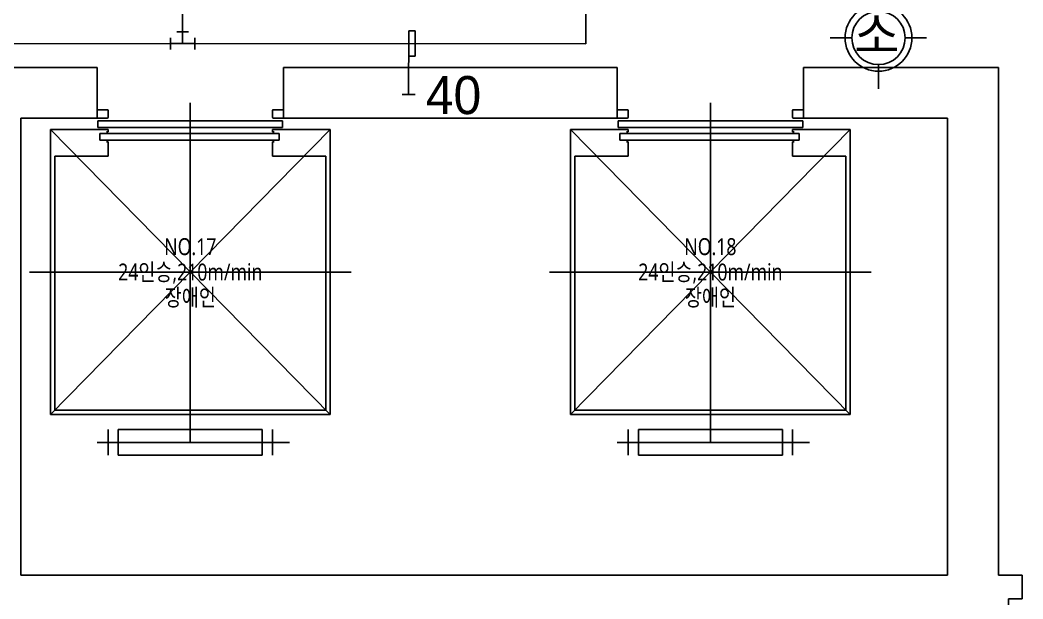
# Model space of a CAD drawing. Header units: millimetres. Extents: x 238075 to 303070, y -258150 to -205841.
# Drawn here: x 259558 to 265478, y -235901 to -232482 of the extents above; entities that cross this region are included whole.
import ezdxf
from ezdxf.enums import TextEntityAlignment as Align

# ---------------------------------------------------------------- set-up
doc = ezdxf.new("R2010")
doc.units = ezdxf.units.MM
doc.header["$LTSCALE"] = 200
for name, color, linetype in [('-소화(SP가지관)', 3, 'Continuous'), ('L4', 4, 'Continuous'), ('TEX', 3, 'Continuous'), ('소화기', 7, 'Continuous'), ('아파트', 253, 'Continuous')]:
    doc.layers.add(name, color=color, linetype=linetype)
doc.styles.add('GHS1', font='Gulim.ttf')
doc.styles.add('돋움', font='Dotum.ttf')
doc.styles.add('맑은 고딕', font='malgun.ttf', dxfattribs={"width": 0.8})

# ---------------------------------------------------------------- blocks, each defined once
blk = doc.blocks.new('A$C62BB4109')
at = {"layer": '소화기', "color": 1}
for p, q in [((1143, 2292), (1143, 1836)), ((513, 1206), (0, 1206)), ((2276, 1206), (1773, 1206)), ((1143, 576), (1143, 0))]:
    blk.add_line(p, q, dxfattribs=at)
for radius in [788, 630]:
    blk.add_circle((1143, 1206), radius, dxfattribs=at)
at = {"layer": '소화기', "style": 'GHS1'}
blk.add_text('소', height=850, dxfattribs=at).set_placement((569, 853))
blk = doc.blocks.new('A$C1978247E')
at = {"color": 0}
for p, q in [((-45.1, 90), (45.1, 90)), ((0, 0), (0, 90)), ((-93.8, -45.1), (-93.8, 45.1)), ((93.8, 0), (-93.8, 0)), ((93.8, -45.1), (93.8, 45.1))]:
    blk.add_line(p, q, dxfattribs=at)
blk = doc.blocks.new('A$C78BA73EA')
for p, q in [((0.5, 5), (0.5, 0)), ((1, 5), (0.5, 5)), ((1, 5), (1, 3)), ((1, 3), (0.5, 3)), ((1, 0), (0, 0))]:
    blk.add_line(p, q)

msp = doc.modelspace()

# ---------------------------------------------------------------- linework, layer by layer
at = {"layer": '-소화(SP가지관)'}
for p, q in [((260517.5, -232620.8, 54985.4), (260517.5, -232308.7, 54985.4)), ((262897.4, -232385.2, 54985.4), (262897.4, -232621.3, 54985.4)), ((262897.4, -232621.3, 54985.4), (254234.2, -232619.6, 54985.4))]:
    msp.add_line(p, q, dxfattribs=at)
at = {"layer": 'L4'}
for p, q in [((260012.6, -232761.2, 54985.4), (256212.6, -232761.2, 54985.4)), ((260012.6, -232761.2, 54985.4), (260012.6, -233061.2, 54985.4)), ((263082.6, -232761.2, 54985.4), (261112.6, -232761.2, 54985.4)), ((261112.6, -232761.2, 54985.4), (261112.6, -233061.2, 54985.4)), ((263082.6, -233061.2, 54985.4), (263082.6, -232761.2, 54985.4)), ((265332.6, -232761.2, 54985.4), (264182.6, -232761.2, 54985.4)), ((264182.6, -233061.2, 54985.4), (264182.6, -232761.2, 54985.4)), ((265332.6, -235761.2, 54985.4), (265332.6, -232761.2, 54985.4)), ((260562.6, -234970.2, 0), (260562.6, -232970.2, 0)), ((263632.6, -234970.2, 0), (263632.6, -232970.2, 0)), ((260012.6, -233061.2, 54985.4), (259562.6, -233061.2, 54985.4)), ((259562.6, -233061.2, 54985.4), (259562.6, -235761.2, 54985.4)), ((260072.6, -233011.2, 0), (260012.6, -233011.2, 0)), ((260072.6, -233061.2, 0), (260012.6, -233061.2, 0)), ((260077.6, -233016.2, 0), (260077.6, -233056.2, 0)), ((261047.6, -233016.2, 0), (261047.6, -233056.2, 0)), ((261052.6, -233011.2, 0), (261112.6, -233011.2, 0)), ((261052.6, -233061.2, 0), (261112.6, -233061.2, 0)), ((263082.6, -233061.2, 54985.4), (261112.6, -233061.2, 54985.4)), ((263142.6, -233011.2, 0), (263082.6, -233011.2, 0)), ((263142.6, -233061.2, 0), (263082.6, -233061.2, 0)), ((263147.6, -233016.2, 0), (263147.6, -233056.2, 0)), ((264117.6, -233016.2, 0), (264117.6, -233056.2, 0)), ((264122.6, -233011.2, 0), (264182.6, -233011.2, 0)), ((264122.6, -233061.2, 0), (264182.6, -233061.2, 0)), ((265032.6, -233061.2, 54985.4), (264182.6, -233061.2, 54985.4)), ((265032.6, -235761.2, 54985.4), (265032.6, -233061.2, 54985.4)), ((259737.6, -234811.2, 0), (261387.6, -233129.2, 0)), ((261387.6, -234811.2, 0), (259737.6, -233129.2, 0)), ((259737.6, -234811.2, 0), (259737.6, -233129.2, 0)), ((259737.6, -233129.2, 0), (260077.6, -233129.2, 0)), ((260017.6, -233116.2, 0), (260017.6, -233076.2, 0)), ((260017.6, -233076.2, 0), (261107.6, -233076.2, 0)), ((261107.6, -233116.2, 0), (260017.6, -233116.2, 0)), ((260077.6, -233129.2, 0), (260077.6, -233141.2, 0)), ((260562.6, -233116.2, 0), (260562.6, -233076.2, 0)), ((261047.6, -233129.2, 0), (261387.6, -233129.2, 0)), ((261047.6, -233141.2, 0), (261047.6, -233129.2, 0)), ((261107.6, -233076.2, 0), (261107.6, -233116.2, 0)), ((261387.6, -233129.2, 0), (261387.6, -234811.2, 0)), ((262807.6, -234811.2, 0), (264457.6, -233129.2, 0)), ((264457.6, -234811.2, 0), (262807.6, -233129.2, 0)), ((262807.6, -234811.2, 0), (262807.6, -233129.2, 0)), ((262807.6, -233129.2, 0), (263147.6, -233129.2, 0)), ((263087.6, -233116.2, 0), (263087.6, -233076.2, 0)), ((263087.6, -233076.2, 0), (264177.6, -233076.2, 0)), ((264177.6, -233116.2, 0), (263087.6, -233116.2, 0)), ((263147.6, -233129.2, 0), (263147.6, -233141.2, 0)), ((263632.6, -233116.2, 0), (263632.6, -233076.2, 0)), ((264117.6, -233129.2, 0), (264457.6, -233129.2, 0)), ((264117.6, -233141.2, 0), (264117.6, -233129.2, 0)), ((264177.6, -233076.2, 0), (264177.6, -233116.2, 0)), ((264457.6, -233129.2, 0), (264457.6, -234811.2, 0)), ((260027.6, -233151.2, 0), (260027.6, -233191.2, 0)), ((261087.6, -233151.2, 0), (260027.6, -233151.2, 0)), ((260077.6, -233141.2, 0), (260067.6, -233141.2, 0)), ((260067.6, -233141.2, 0), (260077.6, -233141.2, 0)), ((260562.6, -233191.2, 0), (260562.6, -233151.2, 0)), ((261057.6, -233141.2, 0), (261047.6, -233141.2, 0)), ((261087.6, -233191.2, 0), (261087.6, -233151.2, 0)), ((263097.6, -233151.2, 0), (263097.6, -233191.2, 0)), ((264157.6, -233151.2, 0), (263097.6, -233151.2, 0)), ((263147.6, -233141.2, 0), (263137.6, -233141.2, 0)), ((263137.6, -233141.2, 0), (263147.6, -233141.2, 0)), ((263632.6, -233191.2, 0), (263632.6, -233151.2, 0)), ((264127.6, -233141.2, 0), (264117.6, -233141.2, 0)), ((264157.6, -233191.2, 0), (264157.6, -233151.2, 0)), ((260027.6, -233191.2, 0), (261087.6, -233191.2, 0)), ((260077.6, -233201.2, 0), (260067.6, -233201.2, 0)), ((260077.6, -233286.2, 0), (260077.6, -233201.2, 0)), ((261057.6, -233201.2, 0), (261047.6, -233201.2, 0)), ((261047.6, -233201.2, 0), (261047.6, -233286.2, 0)), ((263097.6, -233191.2, 0), (264157.6, -233191.2, 0)), ((263147.6, -233201.2, 0), (263137.6, -233201.2, 0)), ((263147.6, -233286.2, 0), (263147.6, -233201.2, 0)), ((264127.6, -233201.2, 0), (264117.6, -233201.2, 0)), ((264117.6, -233201.2, 0), (264117.6, -233286.2, 0)), ((259762.6, -234786.2, 0), (259762.6, -233286.2, 0)), ((259762.6, -233286.2, 0), (260077.6, -233286.2, 0)), ((261047.6, -233286.2, 0), (261362.6, -233286.2, 0)), ((261362.6, -233286.2, 0), (261362.6, -234786.2, 0)), ((262832.6, -234786.2, 0), (262832.6, -233286.2, 0)), ((262832.6, -233286.2, 0), (263147.6, -233286.2, 0)), ((264117.6, -233286.2, 0), (264432.6, -233286.2, 0)), ((264432.6, -233286.2, 0), (264432.6, -234786.2, 0)), ((261512.6, -233970.2, 0), (259612.6, -233970.2, 0)), ((264582.6, -233970.2, 0), (262682.6, -233970.2, 0)), ((261362.6, -234786.2, 0), (259762.6, -234786.2, 0)), ((264432.6, -234786.2, 0), (262832.6, -234786.2, 0)), ((261387.6, -234811.2, 0), (259737.6, -234811.2, 0)), ((264457.6, -234811.2, 0), (262807.6, -234811.2, 0)), ((260077.6, -234901.2, 0), (260077.6, -235051.2, 0)), ((260987.6, -234901.2, 0), (260137.6, -234901.2, 0)), ((260137.6, -234901.2, 0), (260137.6, -235051.2, 0)), ((260987.6, -235051.2, 0), (260987.6, -234901.2, 0)), ((261047.6, -235051.2, 0), (261047.6, -234901.2, 0)), ((263147.6, -234901.2, 0), (263147.6, -235051.2, 0)), ((264057.6, -234901.2, 0), (263207.6, -234901.2, 0)), ((263207.6, -234901.2, 0), (263207.6, -235051.2, 0)), ((264057.6, -235051.2, 0), (264057.6, -234901.2, 0)), ((264117.6, -235051.2, 0), (264117.6, -234901.2, 0)), ((260012.6, -234976.2, 0), (261147.6, -234976.2, 0)), ((263082.6, -234976.2, 0), (264217.6, -234976.2, 0)), ((260137.6, -235051.2, 0), (260987.6, -235051.2, 0)), ((263207.6, -235051.2, 0), (264057.6, -235051.2, 0)), ((265032.6, -235761.2, 54985.4), (259562.6, -235761.2, 54985.4)), ((265472.6, -235761.2, 54985.4), (265332.6, -235761.2, 54985.4)), ((265472.6, -235901.2, 54985.4), (265472.6, -235761.2, 54985.4)), ((265392.6, -235961.2, 54985.4), (265392.6, -235901.2, 54985.4)), ((265472.6, -235901.2, 54985.4), (265392.6, -235901.2, 54985.4))]:
    msp.add_line(p, q, dxfattribs=at)
for centre, start, end in [((260072.6, -233016.2, 0), 0, 90), ((260072.6, -233056.2, 0), 270, 0), ((261052.6, -233016.2, 0), 90, 180), ((261052.6, -233056.2, 0), 180, 270), ((263142.6, -233016.2, 0), 0, 90), ((263142.6, -233056.2, 0), 270, 0), ((264122.6, -233016.2, 0), 90, 180), ((264122.6, -233056.2, 0), 180, 270)]:
    msp.add_arc(centre, 5, start, end, dxfattribs=at)
at = {"layer": '아파트'}
msp.add_circle((263075.4, -230841.1, 54985.4), 25000, dxfattribs=at)

# ---------------------------------------------------------------- block references
at = {"layer": '-소화(SP가지관)', "color": 2, "ltscale": 0.25, "xscale": -0.773119999980927, "yscale": 0.773119999980927, "zscale": 0.773119999980927}
msp.add_blockref('A$C1978247E', (260517.5, -232620.8, 54985.4), dxfattribs=at)
at = {"xscale": 75, "yscale": 75, "zscale": 75, "rotation": 359.9772641332501}
msp.add_blockref('A$C78BA73EA', (261814, -232921, 54985.4), dxfattribs=at)
at = {"layer": '소화기', "xscale": 0.25, "yscale": 0.25, "zscale": 0.25}
msp.add_blockref('A$C62BB4109', (264339.2, -232888.8, 54985.4), dxfattribs=at)

# ---------------------------------------------------------------- texts
at = {"layer": 'L4', "style": '맑은 고딕', "width": 0.8}
for s, p in [('NO.17', (260562.6, -233820.2, 0)), ('NO.18', (263632.6, -233820.2, 0)), ('24인승,210m/min', (260562.6, -233970.2, 0)), ('24인승,210m/min', (263632.6, -233970.2, 0)), ('장애인', (260562.6, -234120.2, 0)), ('장애인', (263632.6, -234120.2, 0))]:
    msp.add_text(s, height=100, dxfattribs=at).set_placement(p, align=Align.MIDDLE_CENTER)
at = {"layer": 'TEX', "style": '돋움'}
msp.add_text('40', height=225, rotation=359.97726, dxfattribs=at).set_placement((261952.6, -233037.4, 54985.4))

doc.saveas('drawing.dxf')
